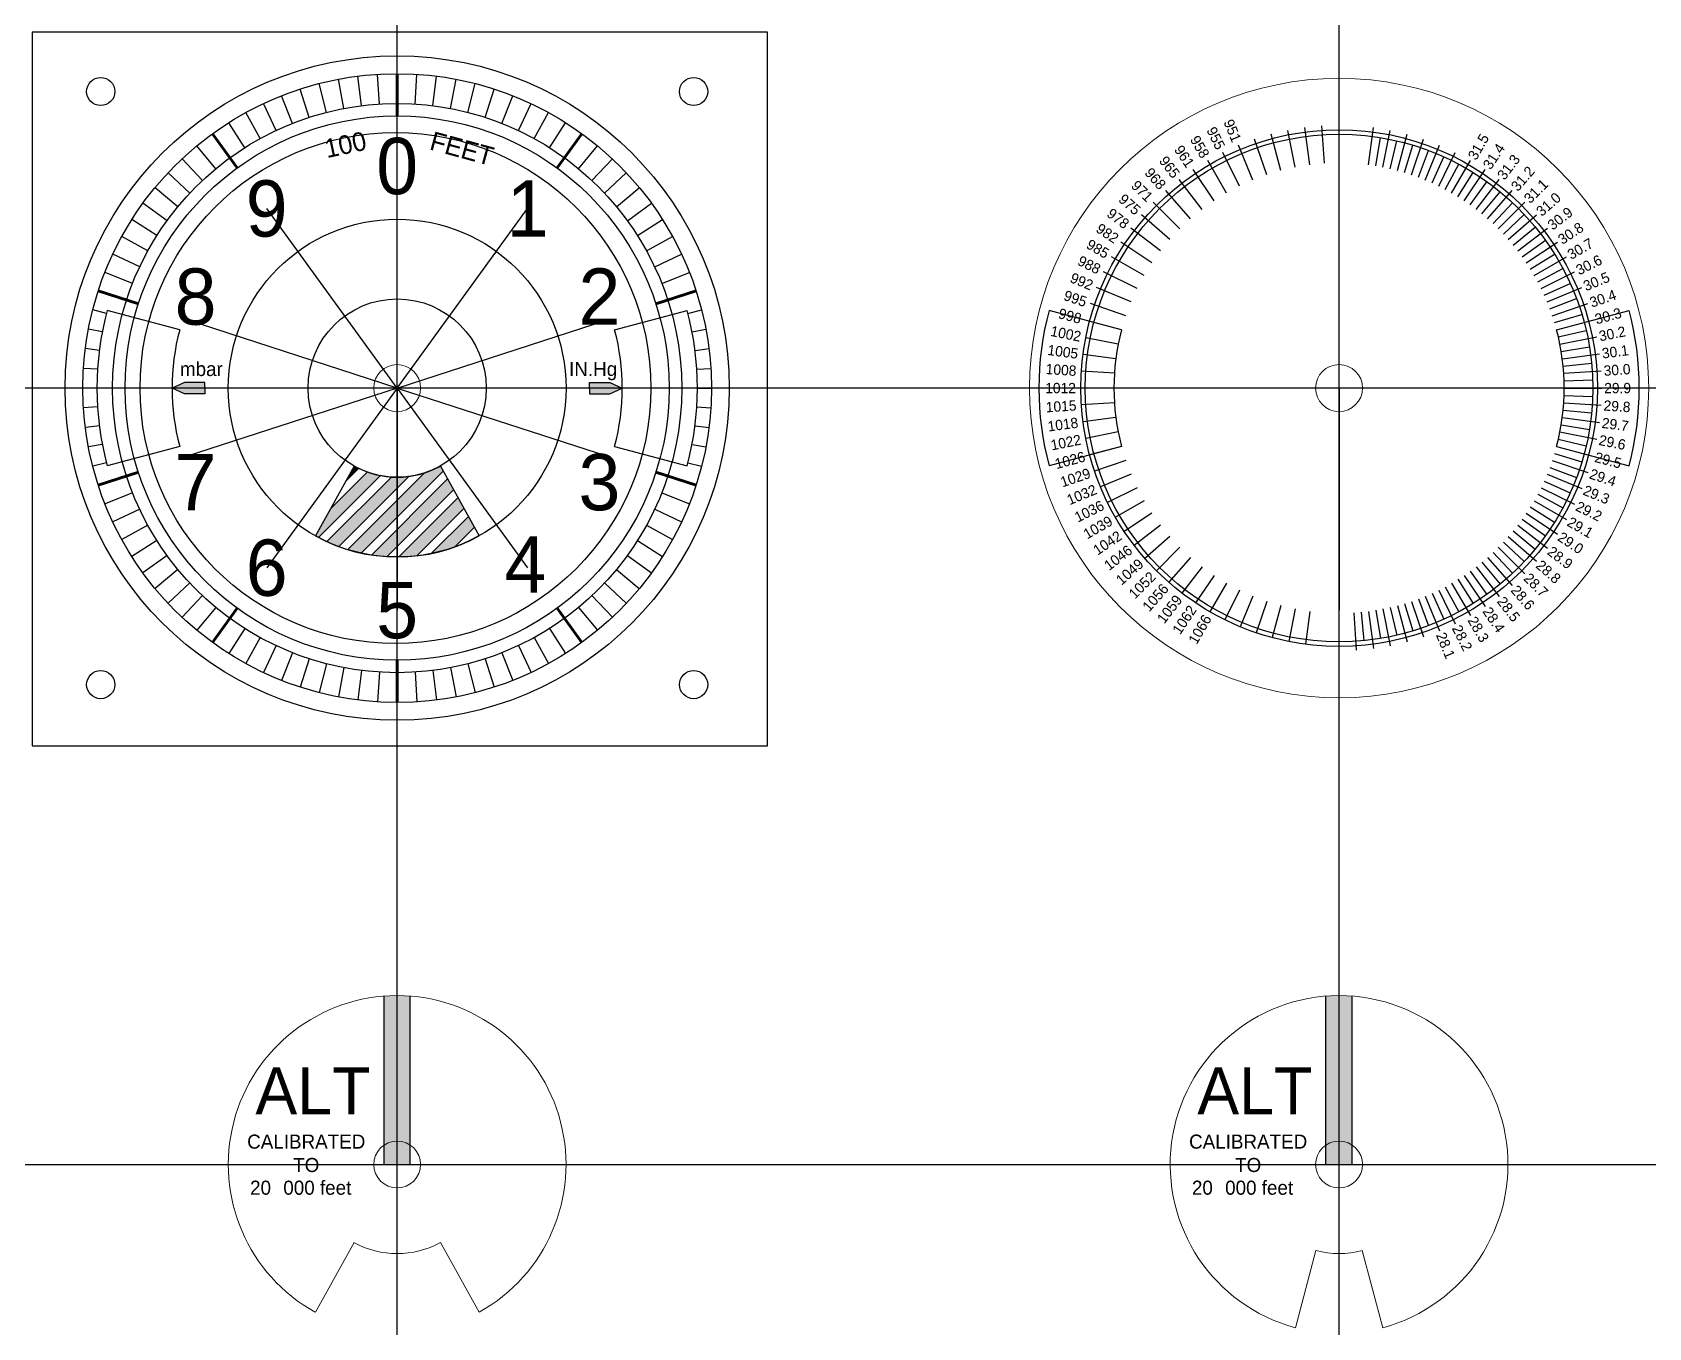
# Model space of a CAD drawing. Header units: millimetres. Extents: x 69 to 473, y 17 to 175.
# Drawn here: x 301.2 to 473.5, y 37.3 to 175.3 of the extents above; entities that cross this region are included whole.
import ezdxf
from ezdxf.enums import TextEntityAlignment as Align

# ---------------------------------------------------------------- set-up
doc = ezdxf.new("R2010")
doc.units = ezdxf.units.MM
doc.layers.add('ejes', color=5, linetype='Continuous', plot=False)
doc.styles.get("Standard").update_dxf_attribs({"font": 'MilSpec33558.ttf'})
doc.styles.add('Standard1', font='FreeSans.ttf')

# ---------------------------------------------------------------- blocks, each defined once
blk = doc.blocks.new('A$C1894616592')
for p, q in [((8.82, 14.49), (1.09, 16.56)), ((55.18, 14.49), (62.91, 16.56)), ((32, 8.28), (32, 8.28)), ((8.82, 2.07), (1.09, 0)), ((55.18, 2.07), (62.91, 0))]:
    blk.add_line(p, q)
for radius, start, end in [(32, 165, 195), (32, 345, 15), (24, 165, 195), (24, 345, 15)]:
    blk.add_arc((32, 8.28), radius, start, end)
blk = doc.blocks.new('A$C1238278769')
for points in [[(0.34, 2.07), (6.94, 8.67, -0.038436), (5.53, 9.05), (1.57, 5.09), (0, 2.26, 0.00542)], [(3.2, 8.03), (4.61, 9.44, -0.014455), (4.12, 9.69)], [(4.89, 0.41), (13.63, 9.15), (13.33, 9.69, -0.048502), (11.65, 8.96), (3.47, 0.78, 0.020385)], [(2.49, 1.12), (9.95, 8.58, -0.048813), (8.1, 8.52), (1.22, 1.64, 0.019045)], [(7.61, 0.03), (14.74, 7.16), (14.1, 8.31), (6, 0.21, 0.022593)], [(10.8, 0.12), (15.84, 5.16), (15.2, 6.31), (8.89, 0, 0.026591)], [(14.86, 1.08), (16.95, 3.17), (16.31, 4.32), (12.36, 0.37, 0.036076)], [(17.45, 2.26), (17.42, 2.32), (17.23, 2.13, 0.003546)]]:
    blk.add_hatch(color=256).paths.add_polyline_path(points)
blk.add_point((8.73, 18))
at = {"layer": 'ejes'}
for p, q in [((4.12, 9.69), (0, 2.26)), ((0.34, 2.07), (6.94, 8.67)), ((1.57, 5.09), (5.53, 9.05)), ((3.2, 8.03), (4.61, 9.44)), ((3.47, 0.78), (11.65, 8.96)), ((4.89, 0.41), (13.63, 9.15)), ((13.33, 9.69), (17.45, 2.26)), ((1.22, 1.64), (8.1, 8.52)), ((2.49, 1.12), (9.95, 8.58)), ((6, 0.21), (14.1, 8.31)), ((7.61, 0.03), (14.74, 7.16)), ((8.89, 0), (15.2, 6.31)), ((10.8, 0.12), (15.84, 5.16)), ((12.36, 0.37), (16.31, 4.32)), ((14.86, 1.08), (16.95, 3.17)), ((17.23, 2.13), (17.42, 2.32))]:
    blk.add_line(p, q, dxfattribs=at)
for radius in [9.5, 18]:
    blk.add_arc((8.73, 18), radius, 241, 299, dxfattribs=at)

msp = doc.modelspace()

# ---------------------------------------------------------------- hatches: boundary and pattern name
h = msp.add_hatch(color=256)
h.paths.add_polyline_path([(316.09, 137.4), (317.43, 138), (319.59, 138), (319.59, 137.4)])
h.paths.add_polyline_path([(317.43, 136.8), (316.09, 137.4), (319.59, 137.4), (319.59, 136.8)])
h = msp.add_hatch(color=256)
h.paths.add_polyline_path([(364.09, 137.4), (362.76, 138), (360.6, 138), (360.6, 137.4)])
h.paths.add_polyline_path([(362.76, 136.8), (364.09, 137.4), (360.6, 137.4), (360.6, 136.8)])
h = msp.add_hatch(color=256)
h.paths.add_polyline_path([(341.49, 64.06), (341.49, 72.61, 0.019467), (340.09, 72.66), (340.09, 64.16, -0.036994)])
h.paths.add_polyline_path([(340.09, 64.16), (340.09, 72.66, 0.019467), (338.69, 72.61), (338.69, 64.06, -0.036994)])
h.paths.add_polyline_path([(340.09, 57.16), (340.09, 64.16, 0.036994), (338.69, 64.06), (338.69, 56.73, -0.1497)])
h.paths.add_polyline_path([(341.49, 56.73), (341.49, 64.06, 0.036994), (340.09, 64.16), (340.09, 57.16, -0.1497)])
h.paths.add_polyline_path([(340.09, 54.66), (341.49, 56.59), (341.49, 56.73, 0.1497), (340.09, 57.16)])
h.paths.add_polyline_path([(340.09, 54.66), (340.09, 57.16, 0.1497), (338.69, 56.73), (338.69, 56.59)])
h.paths.add_polyline_path([(341.49, 54.66), (341.49, 55.12), (340.09, 54.66)], flags=0)
h.paths.add_polyline_path([(341.49, 55.12), (341.49, 56.59), (340.09, 54.66)], flags=16)
h.paths.add_polyline_path([(340.09, 54.66), (338.69, 55.12), (338.69, 54.66)], flags=0)
h.paths.add_polyline_path([(340.09, 54.66), (338.69, 56.59), (338.69, 55.12)], flags=16)
h = msp.add_hatch(color=256)
h.paths.add_polyline_path([(441.89, 64.06), (441.89, 72.61, 0.019467), (440.49, 72.66), (440.49, 64.16, -0.036994)])
h.paths.add_polyline_path([(440.49, 64.16), (440.49, 72.66, 0.019467), (439.09, 72.61), (439.09, 64.06, -0.036994)])
h.paths.add_polyline_path([(440.49, 57.16), (440.49, 64.16, 0.036994), (439.09, 64.06), (439.09, 56.73, -0.1497)])
h.paths.add_polyline_path([(441.89, 56.73), (441.89, 64.06, 0.036994), (440.49, 64.16), (440.49, 57.16, -0.1497)])
h.paths.add_polyline_path([(440.49, 54.66), (441.89, 56.59), (441.89, 56.73, 0.1497), (440.49, 57.16)])
h.paths.add_polyline_path([(440.49, 54.66), (440.49, 57.16, 0.1497), (439.09, 56.73), (439.09, 56.59)])
h.paths.add_polyline_path([(441.89, 54.66), (441.89, 55.12), (440.49, 54.66)], flags=0)
h.paths.add_polyline_path([(441.89, 55.12), (441.89, 56.59), (440.49, 54.66)], flags=16)
h.paths.add_polyline_path([(440.49, 54.66), (439.09, 55.12), (439.09, 54.66)], flags=0)
h.paths.add_polyline_path([(440.49, 54.66), (439.09, 56.59), (439.09, 55.12)], flags=16)

# ---------------------------------------------------------------- linework, layer by layer
for p, q in [((336.29, 167.49), (335.89, 170.63)), ((338.19, 167.67), (337.99, 170.83)), ((340.09, 166.4), (340.09, 170.9)), ((342, 167.67), (342.2, 170.83)), ((343.89, 167.49), (344.29, 170.63)), ((330.72, 166.24), (329.74, 169.26)), ((332.55, 166.78), (331.76, 169.85)), ((334.41, 167.19), (333.82, 170.31)), ((345.78, 167.19), (346.37, 170.31)), ((347.64, 166.78), (348.42, 169.85)), ((349.47, 166.24), (350.44, 169.26)), ((327.18, 164.84), (325.83, 167.71)), ((328.93, 165.6), (327.76, 168.55)), ((351.26, 165.6), (352.42, 168.55)), ((353.01, 164.84), (354.36, 167.71)), ((323.84, 163.01), (322.14, 165.68)), ((325.48, 163.98), (323.95, 166.76)), ((354.7, 163.98), (356.23, 166.76)), ((356.34, 163.01), (358.04, 165.68)), ((440.49, 161.4), (440.49, 165.4)), ((440.49, 161.4), (440.49, 165.4)), ((323.05, 160.86), (320.4, 164.5)), ((432.78, 160.13), (431.49, 163.91)), ((432.78, 160.13), (431.49, 163.91)), ((434.28, 160.58), (433.24, 164.45)), ((434.28, 160.58), (433.24, 164.45)), ((435.81, 160.94), (435.03, 164.86)), ((435.81, 160.94), (435.03, 164.86)), ((437.36, 161.19), (436.84, 165.16)), ((437.36, 161.19), (436.84, 165.16)), ((438.92, 161.35), (438.66, 165.34)), ((438.92, 161.35), (438.66, 165.34)), ((443.62, 161.19), (444.15, 165.16)), ((443.62, 161.19), (444.15, 165.16)), ((444.4, 161.08), (444.9, 164.09)), ((445.17, 160.94), (445.95, 164.86)), ((445.17, 160.94), (445.95, 164.86)), ((445.94, 160.77), (446.63, 163.74)), ((446.7, 160.58), (447.74, 164.45)), ((446.7, 160.58), (447.74, 164.45)), ((448.21, 160.13), (449.49, 163.91)), ((448.21, 160.13), (449.49, 163.91)), ((320.76, 160.77), (318.74, 163.21)), ((359.43, 160.77), (361.45, 163.21)), ((429.88, 158.92), (428.11, 162.51)), ((429.88, 158.92), (428.11, 162.51)), ((431.31, 159.57), (429.78, 163.27)), ((431.31, 159.57), (429.78, 163.27)), ((447.46, 160.37), (448.34, 163.28)), ((448.94, 159.86), (450.02, 162.71)), ((449.68, 159.57), (451.21, 163.27)), ((449.68, 159.57), (451.21, 163.27)), ((450.4, 159.26), (451.65, 162.04)), ((451.11, 158.92), (452.87, 162.51)), ((451.11, 158.92), (452.87, 162.51)), ((317.98, 158.16), (315.67, 160.33)), ((319.33, 159.51), (317.16, 161.82)), ((360.85, 159.51), (363.03, 161.82)), ((362.2, 158.16), (364.51, 160.33)), ((427.16, 157.35), (424.93, 160.68)), ((427.16, 157.35), (424.93, 160.68)), ((428.49, 158.18), (426.49, 161.65)), ((428.49, 158.18), (426.49, 161.65)), ((451.8, 158.57), (453.24, 161.25)), ((452.49, 158.18), (454.49, 161.65)), ((452.49, 158.18), (454.49, 161.65)), ((453.16, 157.78), (454.77, 160.37)), ((453.82, 157.35), (456.05, 160.68)), ((453.82, 157.35), (456.05, 160.68)), ((316.72, 156.73), (314.28, 158.75)), ((363.46, 156.73), (365.9, 158.75)), ((425.88, 156.44), (423.45, 159.61)), ((425.88, 156.44), (423.45, 159.61)), ((454.47, 156.91), (456.25, 159.39)), ((455.1, 156.44), (457.54, 159.61)), ((455.1, 156.44), (457.54, 159.61)), ((315.56, 155.23), (312.99, 157.09)), ((364.63, 155.23), (367.19, 157.09)), ((423.52, 154.37), (420.69, 157.2)), ((423.52, 154.37), (420.69, 157.2)), ((424.67, 155.44), (422.03, 158.45)), ((424.67, 155.44), (422.03, 158.45)), ((455.72, 155.95), (457.65, 158.31)), ((456.31, 155.44), (458.95, 158.45)), ((456.31, 155.44), (458.95, 158.45)), ((456.9, 154.92), (458.98, 157.14)), ((457.46, 154.37), (460.29, 157.2)), ((457.46, 154.37), (460.29, 157.2)), ((314.48, 153.65), (311.81, 155.35)), ((365.7, 153.65), (368.38, 155.35)), ((422.45, 153.22), (419.44, 155.86)), ((422.45, 153.22), (419.44, 155.86)), ((458.01, 153.81), (460.23, 155.89)), ((458.53, 153.22), (461.54, 155.86)), ((458.53, 153.22), (461.54, 155.86)), ((313.51, 152.01), (310.74, 153.54)), ((366.67, 152.01), (369.45, 153.54)), ((421.45, 152.01), (418.28, 154.44)), ((421.45, 152.01), (418.28, 154.44)), ((459.04, 152.62), (461.4, 154.56)), ((459.53, 152.01), (462.7, 154.44)), ((459.53, 152.01), (462.7, 154.44)), ((312.65, 150.31), (309.78, 151.66)), ((367.54, 150.31), (370.4, 151.66)), ((420.54, 150.73), (417.21, 152.96)), ((420.54, 150.73), (417.21, 152.96)), ((460, 151.38), (462.48, 153.15)), ((460.45, 150.73), (463.77, 152.96)), ((460.45, 150.73), (463.77, 152.96)), ((460.87, 150.07), (463.46, 151.68)), ((419.71, 149.4), (416.24, 151.4)), ((419.71, 149.4), (416.24, 151.4)), ((461.28, 149.4), (464.74, 151.4)), ((461.28, 149.4), (464.74, 151.4)), ((461.66, 148.71), (464.35, 150.15)), ((311.89, 148.56), (308.95, 149.73)), ((368.29, 148.56), (371.24, 149.73)), ((418.97, 148.01), (415.38, 149.78)), ((418.97, 148.01), (415.38, 149.78)), ((462.02, 148.01), (465.6, 149.78)), ((462.02, 148.01), (465.6, 149.78)), ((462.35, 147.3), (465.13, 148.56)), ((312.51, 146.36), (308.23, 147.75)), ((367.67, 146.36), (371.95, 147.75)), ((418.32, 146.58), (414.62, 148.11)), ((418.32, 146.58), (414.62, 148.11)), ((462.66, 146.58), (466.36, 148.11)), ((462.66, 146.58), (466.36, 148.11)), ((462.95, 145.85), (465.81, 146.93)), ((309.1, 145.36), (307.65, 145.73)), ((371.09, 145.36), (372.54, 145.73)), ((417.76, 145.11), (413.98, 146.4)), ((417.76, 145.11), (413.98, 146.4)), ((463.22, 145.11), (467, 146.4)), ((463.22, 145.11), (467, 146.4)), ((463.46, 144.37), (466.37, 145.25)), ((308.66, 143.4), (307.19, 143.68)), ((371.53, 143.4), (373, 143.68)), ((417.31, 143.61), (413.44, 144.65)), ((417.31, 143.61), (413.44, 144.65)), ((463.67, 143.61), (467.54, 144.65)), ((463.67, 143.61), (467.54, 144.65)), ((463.86, 142.85), (466.83, 143.54)), ((308.35, 141.41), (306.86, 141.6)), ((371.84, 141.41), (373.33, 141.6)), ((416.95, 142.08), (413.49, 142.77)), ((416.95, 142.08), (413.49, 142.77)), ((464.03, 142.08), (467.95, 142.86)), ((464.03, 142.08), (467.95, 142.86)), ((464.17, 141.31), (467.18, 141.81)), ((416.7, 140.53), (413.2, 140.99)), ((416.7, 140.53), (413.2, 140.99)), ((464.29, 140.53), (468.25, 141.05)), ((464.29, 140.53), (468.25, 141.05)), ((464.38, 139.75), (467.41, 140.05)), ((308.16, 139.41), (306.66, 139.5)), ((317.43, 138), (316.09, 137.4)), ((319.59, 138), (317.43, 138)), ((319.59, 137.4), (319.59, 138)), ((360.6, 137.4), (360.6, 138)), ((360.6, 138), (362.76, 138)), ((362.76, 138), (364.09, 137.4)), ((372.03, 139.41), (373.53, 139.5)), ((416.54, 138.97), (413.02, 139.2)), ((416.54, 138.97), (413.02, 139.2)), ((464.44, 138.97), (468.43, 139.23)), ((464.44, 138.97), (468.43, 139.23)), ((464.48, 138.18), (467.52, 138.28)), ((308.09, 137.4), (306.59, 137.4)), ((317.43, 136.8), (316.09, 137.4)), ((319.59, 136.8), (317.43, 136.8)), ((319.59, 137.4), (319.59, 136.8)), ((340.09, 137.4), (340.09, 137.4)), ((360.6, 137.4), (360.6, 136.8)), ((360.6, 136.8), (362.76, 136.8)), ((362.76, 136.8), (364.09, 137.4)), ((372.09, 137.4), (373.59, 137.4)), ((416.49, 137.4), (412.96, 137.4)), ((416.49, 137.4), (412.96, 137.4)), ((440.49, 137.4), (440.49, 137.4)), ((464.48, 136.61), (467.52, 136.51)), ((464.49, 137.4), (468.49, 137.4)), ((464.49, 137.4), (468.49, 137.4)), ((308.16, 135.39), (306.66, 135.3)), ((372.03, 135.39), (373.53, 135.3)), ((416.54, 135.83), (413.02, 135.6)), ((416.54, 135.83), (413.02, 135.6)), ((464.38, 135.05), (467.41, 134.75)), ((464.44, 135.83), (468.43, 135.57)), ((308.35, 133.39), (306.86, 133.2)), ((371.84, 133.39), (373.33, 133.2)), ((416.7, 134.27), (413.2, 133.81)), ((416.7, 134.27), (413.2, 133.81)), ((416.95, 132.72), (413.49, 132.03)), ((416.95, 132.72), (413.49, 132.03)), ((464.03, 132.72), (467.95, 131.94)), ((464.17, 133.49), (467.18, 132.99)), ((464.29, 134.27), (468.25, 133.74)), ((308.66, 131.4), (307.19, 131.12)), ((371.53, 131.4), (373, 131.12)), ((417.31, 131.19), (413.9, 130.27)), ((463.67, 131.19), (467.54, 130.15)), ((463.86, 131.95), (466.83, 131.26)), ((309.1, 129.44), (307.65, 129.07)), ((371.09, 129.44), (372.54, 129.07)), ((417.76, 129.68), (414.42, 128.55)), ((417.76, 129.68), (414.42, 128.55)), ((463.22, 129.68), (467, 128.4)), ((463.46, 130.43), (466.37, 129.55)), ((312.51, 128.44), (308.23, 127.05)), ((367.67, 128.44), (371.95, 127.05)), ((418.32, 128.21), (415.06, 126.87)), ((418.32, 128.21), (415.06, 126.87)), ((462.66, 128.21), (466.36, 126.68)), ((462.95, 128.95), (465.81, 127.87)), ((311.89, 126.23), (308.95, 125.07)), ((368.29, 126.23), (371.24, 125.07)), ((418.97, 126.78), (415.8, 125.22)), ((418.97, 126.78), (415.8, 125.22)), ((461.66, 126.09), (464.35, 124.65)), ((462.02, 126.78), (465.6, 125.02)), ((462.02, 126.78), (465.6, 125.02)), ((462.35, 127.49), (465.13, 126.24)), ((312.65, 124.49), (309.78, 123.14)), ((367.54, 124.49), (370.4, 123.14)), ((419.71, 125.4), (416.65, 123.64)), ((419.71, 125.4), (416.65, 123.64)), ((420.54, 124.07), (417.6, 122.11)), ((420.54, 124.07), (417.6, 122.11)), ((460.45, 124.07), (463.77, 121.84)), ((460.45, 124.07), (463.77, 121.84)), ((460.87, 124.73), (463.46, 123.12)), ((461.28, 125.4), (464.74, 123.4)), ((461.28, 125.4), (464.74, 123.4)), ((313.51, 122.79), (310.74, 121.26)), ((366.67, 122.79), (369.45, 121.26)), ((421.45, 122.79), (418.65, 120.64)), ((421.45, 122.79), (418.65, 120.64)), ((459.53, 122.79), (462.7, 120.35)), ((459.53, 122.79), (462.7, 120.35)), ((460, 123.42), (462.48, 121.64)), ((314.48, 121.15), (311.81, 119.45)), ((365.7, 121.15), (368.38, 119.45)), ((422.45, 121.57), (419.79, 119.25)), ((422.45, 121.57), (419.79, 119.25)), ((458.01, 120.99), (460.23, 118.91)), ((458.53, 121.57), (461.54, 118.94)), ((458.53, 121.57), (461.54, 118.94)), ((459.04, 122.17), (461.4, 120.24)), ((315.56, 119.57), (312.99, 117.71)), ((364.63, 119.57), (367.19, 117.71)), ((423.52, 120.43), (421.03, 117.93)), ((423.52, 120.43), (421.03, 117.93)), ((424.67, 119.35), (422.34, 116.7)), ((424.67, 119.35), (422.34, 116.7)), ((456.31, 119.35), (458.95, 116.35)), ((456.31, 119.35), (458.95, 116.35)), ((456.9, 119.88), (458.98, 117.66)), ((457.46, 120.43), (460.29, 117.6)), ((457.46, 120.43), (460.29, 117.6)), ((316.72, 118.07), (314.28, 116.05)), ((363.46, 118.07), (365.9, 116.05)), ((425.88, 118.36), (423.73, 115.56)), ((425.88, 118.36), (423.73, 115.56)), ((427.16, 117.44), (425.2, 114.51)), ((427.16, 117.44), (425.2, 114.51)), ((453.82, 117.44), (456.05, 114.12)), ((453.82, 117.44), (456.05, 114.12)), ((454.47, 117.89), (456.25, 115.41)), ((455.1, 118.36), (457.54, 115.19)), ((455.1, 118.36), (457.54, 115.19)), ((455.72, 118.85), (457.65, 116.49)), ((317.98, 116.64), (315.67, 114.47)), ((362.2, 116.64), (364.51, 114.47)), ((428.49, 116.61), (426.73, 113.56)), ((428.49, 116.61), (426.73, 113.56)), ((429.88, 115.87), (428.32, 112.71)), ((429.88, 115.87), (428.32, 112.71)), ((450.4, 115.54), (451.65, 112.76)), ((451.11, 115.87), (452.87, 112.29)), ((451.11, 115.87), (452.87, 112.29)), ((451.8, 116.23), (453.24, 113.54)), ((452.49, 116.61), (454.49, 113.15)), ((452.49, 116.61), (454.49, 113.15)), ((453.16, 117.02), (454.77, 114.43)), ((319.33, 115.29), (317.16, 112.98)), ((320.76, 114.03), (318.74, 111.59)), ((357.14, 113.94), (359.78, 110.3)), ((359.43, 114.03), (361.45, 111.59)), ((360.85, 115.29), (363.03, 112.98)), ((431.31, 115.23), (429.96, 111.97)), ((431.31, 115.23), (429.96, 111.97)), ((432.78, 114.67), (431.64, 111.33)), ((432.78, 114.67), (431.64, 111.33)), ((434.28, 114.22), (433.37, 110.81)), ((434.28, 114.22), (433.37, 110.81)), ((435.81, 113.86), (435.12, 110.4)), ((435.81, 113.86), (435.12, 110.4)), ((444.4, 113.72), (444.9, 110.71)), ((445.17, 113.86), (445.95, 109.94)), ((445.17, 113.86), (445.95, 109.94)), ((445.94, 114.03), (446.63, 111.06)), ((446.7, 114.22), (447.74, 110.35)), ((446.7, 114.22), (447.74, 110.35)), ((447.46, 114.43), (448.34, 111.52)), ((448.21, 114.67), (449.49, 110.89)), ((448.21, 114.67), (449.49, 110.89)), ((448.94, 114.94), (450.02, 112.08)), ((449.68, 115.23), (451.21, 111.53)), ((449.68, 115.23), (451.21, 111.53)), ((437.36, 113.6), (436.9, 110.11)), ((437.36, 113.6), (436.9, 110.11)), ((442.06, 113.45), (442.32, 109.46)), ((442.06, 113.45), (442.32, 109.46)), ((442.84, 113.51), (443.14, 110.48)), ((443.62, 113.6), (444.15, 109.64)), ((443.62, 113.6), (444.15, 109.64)), ((323.84, 111.79), (322.14, 109.11)), ((325.48, 110.82), (323.95, 108.04)), ((354.7, 110.82), (356.23, 108.04)), ((356.34, 111.79), (358.04, 109.11)), ((327.18, 109.96), (325.83, 107.09)), ((328.93, 109.2), (327.76, 106.25)), ((330.72, 108.55), (329.74, 105.54)), ((349.47, 108.55), (350.44, 105.54)), ((351.26, 109.2), (352.42, 106.25)), ((353.01, 109.96), (354.36, 107.09)), ((332.55, 108.02), (331.76, 104.95)), ((334.41, 107.61), (333.82, 104.49)), ((336.29, 107.31), (335.89, 104.16)), ((338.19, 107.13), (337.99, 103.97)), ((340.09, 108.4), (340.09, 103.9)), ((342, 107.13), (342.2, 103.97)), ((343.89, 107.31), (344.29, 104.16)), ((345.78, 107.61), (346.37, 104.49)), ((347.64, 108.02), (348.42, 104.95)), ((338.69, 54.66), (338.69, 72.61)), ((341.49, 54.66), (341.49, 72.61)), ((439.09, 54.66), (439.09, 72.61)), ((441.89, 54.66), (441.89, 72.61)), ((338.69, 54.66), (341.49, 54.66)), ((340.09, 54.66), (340.09, 54.66)), ((439.09, 54.66), (441.89, 54.66)), ((440.49, 54.66), (440.49, 54.66))]:
    msp.add_line(p, q)
at = {"lineweight": 100}
for p, q in [((340.09, 166.4), (340.09, 170.9)), ((323.05, 160.86), (320.4, 164.5)), ((357.14, 160.86), (359.78, 164.5)), ((312.51, 146.36), (308.23, 147.75)), ((367.67, 146.36), (371.95, 147.75)), ((312.51, 128.44), (308.23, 127.05)), ((367.67, 128.44), (371.95, 127.05)), ((323.05, 113.94), (320.4, 110.3)), ((357.14, 113.94), (359.78, 110.3)), ((340.09, 108.4), (340.09, 103.9))]:
    msp.add_line(p, q, dxfattribs=at)
at = {"lineweight": 120}
for p, q in [((357.14, 160.86), (359.78, 164.5)), ((323.05, 113.94), (320.4, 110.3))]:
    msp.add_line(p, q, dxfattribs=at)
at = {"lineweight": 5}
for p, q in [((335.49, 46.35), (331.37, 38.92)), ((344.7, 46.35), (348.82, 38.92)), ((435.83, 37.27), (438.03, 45.48)), ((442.95, 45.48), (445.15, 37.27)), ((445.15, 37.27), (442.95, 45.48))]:
    msp.add_line(p, q, dxfattribs=at)
msp.add_lwpolyline([(301.2, 175.31), (301.2, 99.29), (379.56, 99.29), (379.56, 175.31)], close=True)
for centre in [(308.49, 169), (371.69, 169), (308.49, 105.8), (371.69, 105.8)]:
    msp.add_circle(centre, 1.5)
for centre, radius in [((440.49, 137.4), 33), ((340.09, 137.4), 2.5), ((440.49, 137.4), 2.5), ((340.09, 54.66), 2.5), ((440.49, 54.66), 2.5)]:
    msp.add_circle(centre, radius, dxfattribs=at)
for centre, radius, start, end in [((340.09, 54.66), 18, 299, 241), ((440.49, 54.66), 18, 285, 255), ((340.09, 54.66), 9.5, 241, 299), ((440.49, 54.66), 9.5, 255, 285)]:
    msp.add_arc(centre, radius, start, end, dxfattribs=at)
at = {"layer": 'ejes'}
for p, q in [((340.09, 137.4), (340.09, 161.06)), ((440.49, 137.4), (440.49, 161.06)), ((340.09, 137.4), (326.18, 156.54)), ((340.09, 137.4), (354, 156.54)), ((340.09, 137.4), (317.59, 144.71)), ((340.09, 137.4), (362.6, 144.71)), ((340.09, 137.4), (317.59, 130.09)), ((340.09, 137.4), (326.18, 118.26)), ((340.09, 137.4), (340.09, 113.74)), ((340.09, 137.4), (354, 118.26)), ((340.09, 137.4), (362.6, 130.09)), ((440.49, 137.4), (440.49, 113.74))]:
    msp.add_line(p, q, dxfattribs=at)
for p, direction in [((340.09, 137.4), (0, 1)), ((440.49, 137.4), (0, 1)), ((157.43, 137.4), (-1, 0)), ((421.8, 54.66), (1, 0))]:
    msp.add_xline(p, direction, dxfattribs=at)
for centre, radius in [((340.09, 137.4), 35.4), ((340.09, 137.4), 33.5), ((340.09, 137.4), 30.33), ((340.09, 137.4), 29), ((339.91, 137.4), 27.23), ((440.49, 137.4), 27.53), ((440.49, 137.4), 27.05), ((340.09, 137.4), 18), ((340.09, 137.4), 9.5)]:
    msp.add_circle(centre, radius, dxfattribs=at)

# ---------------------------------------------------------------- block references
msp.add_blockref('A$C1238278769', (331.37, 119.4))
for p in [(308.09, 129.12), (408.49, 129.12)]:
    msp.add_blockref('A$C1894616592', p, dxfattribs=at)

# ---------------------------------------------------------------- texts
at = {"style": 'Standard1'}
for s, rotation, p in [('951', 292.5, (429.13, 164.83)), ('958', 300, (425.65, 163.11)), ('955', 296.25, (427.36, 164.03)), ('31.5', 60, (455.34, 163.11)), ('965', 307.5, (422.42, 160.95)), ('961', 303.75, (424, 162.09)), ('31.4', 56.25, (456.99, 162.09)), ('31.3', 52.5, (458.56, 160.95)), ('968', 311.25, (420.91, 159.72)), ('31.2', 48.75, (460.07, 159.72)), ('971', 315, (419.5, 158.39)), ('31.1', 45, (461.48, 158.39)), ('975', 318.75, (418.17, 156.97)), ('31.0', 41.25, (462.81, 156.98)), ('978', 322.5, (416.94, 155.47)), ('30.9', 37.5, (464.05, 155.47)), ('982', 326.25, (415.8, 153.89)), ('30.8', 33.75, (465.18, 153.89)), ('30.7', 30, (466.2, 152.24)), ('985', 330, (414.78, 152.24)), ('988', 333.75, (413.86, 150.53)), ('30.6', 26.25, (467.12, 150.53)), ('992', 337.5, (413.06, 148.76)), ('30.5', 22.5, (467.92, 148.76)), ('995', 341.25, (412.38, 146.94)), ('30.4', 18.75, (468.61, 146.94)), ('998', 345, (411.81, 145.08)), ('30.3', 15, (469.17, 145.08)), ('1002', 348.75, (411.37, 143.19)), ('30.2', 11.25, (469.61, 143.19)), ('1005', 352.5, (411.05, 141.27)), ('30.1', 7.5, (469.93, 141.27)), ('1008', 356.25, (410.86, 139.34)), ('30.0', 3.75, (470.12, 139.34)), ('1012', 360, (410.8, 137.4)), ('1015', 3.75, (410.86, 135.46)), ('29.8', 356.25, (470.12, 135.46)), ('1018', 7.5, (411.05, 133.52)), ('29.7', 352.5, (469.93, 133.52)), ('1022', 11.25, (411.37, 131.61)), ('29.6', 348.75, (469.61, 131.61)), ('1026', 15, (411.81, 129.71)), ('29.5', 345, (469.17, 129.71)), ('1029', 18.75, (412.38, 127.86)), ('29.4', 341.25, (468.61, 127.86)), ('1032', 22.5, (413.06, 126.04)), ('29.3', 337.5, (467.92, 126.04)), ('1036', 26.25, (413.86, 124.27)), ('29.2', 333.75, (467.12, 124.27)), ('1039', 30, (414.78, 122.55)), ('29.1', 330, (466.2, 122.55)), ('1042', 33.75, (415.8, 120.9)), ('1046', 37.5, (416.94, 119.32)), ('29.0', 326.25, (465.18, 120.9)), ('1049', 41.25, (418.17, 117.82)), ('28.8', 318.75, (462.81, 117.82)), ('28.9', 322.5, (464.05, 119.33)), ('1052', 45, (419.5, 116.4)), ('28.7', 315, (461.48, 116.41)), ('1056', 48.75, (420.92, 115.08)), ('28.6', 311.25, (460.07, 115.08)), ('1059', 52.5, (422.42, 113.84)), ('1062', 56.25, (424, 112.71)), ('28.4', 303.75, (456.99, 112.71)), ('28.5', 307.5, (458.56, 113.84)), ('1066', 60, (425.65, 111.69)), ('28.2', 296.25, (453.62, 110.77)), ('28.3', 300, (455.34, 111.69)), ('28.1', 292.5, (451.85, 109.97))]:
    msp.add_text(s, height=1.1, rotation=rotation, dxfattribs=at).set_placement(p, align=Align.MIDDLE_CENTER)
for s, rotation, p in [('100', 12.0261, (334.57, 163.34)), ('FEET', 344.8472, (347, 162.92))]:
    msp.add_text(s, height=2, rotation=rotation).set_placement(p, align=Align.MIDDLE_CENTER)
for s, height, p in [('0', 6, (340.09, 161.06)), ('9', 6, (326.18, 156.54)), ('1', 6, (354, 156.54)), ('8', 6, (318.6, 147.15)), ('2', 6, (361.65, 147.15)), ('7', 6, (318.6, 127.38)), ('3', 6, (361.65, 127.38)), ('6', 6, (326.18, 118.26)), ('4', 6, (353.76, 118.59)), ('5', 6, (340.09, 113.74)), ('ALT', 5, (331.11, 62.51)), ('ALT', 5, (431.51, 62.51)), ('CALIBRATED', 1.5, (330.4, 57.1)), ('CALIBRATED', 1.5, (430.8, 57.1)), ('TO', 1.5, (330.4, 54.61)), ('TO', 1.5, (430.8, 54.61)), ('20', 1.5, (325.53, 52.19)), ('000 feet', 1.5, (331.58, 52.19)), ('20', 1.5, (425.92, 52.19)), ('000 feet', 1.5, (431.97, 52.19))]:
    msp.add_text(s, height=height).set_placement(p, align=Align.MIDDLE_CENTER)
for s, height, p in [('mbar', 1.5, (319.22, 139.43)), ('IN.Hg', 1.5, (360.98, 139.43)), ('29.9', 1.1, (470.18, 137.4))]:
    msp.add_text(s, height=height, dxfattribs=at).set_placement(p, align=Align.MIDDLE_CENTER)

doc.saveas('drawing.dxf')
